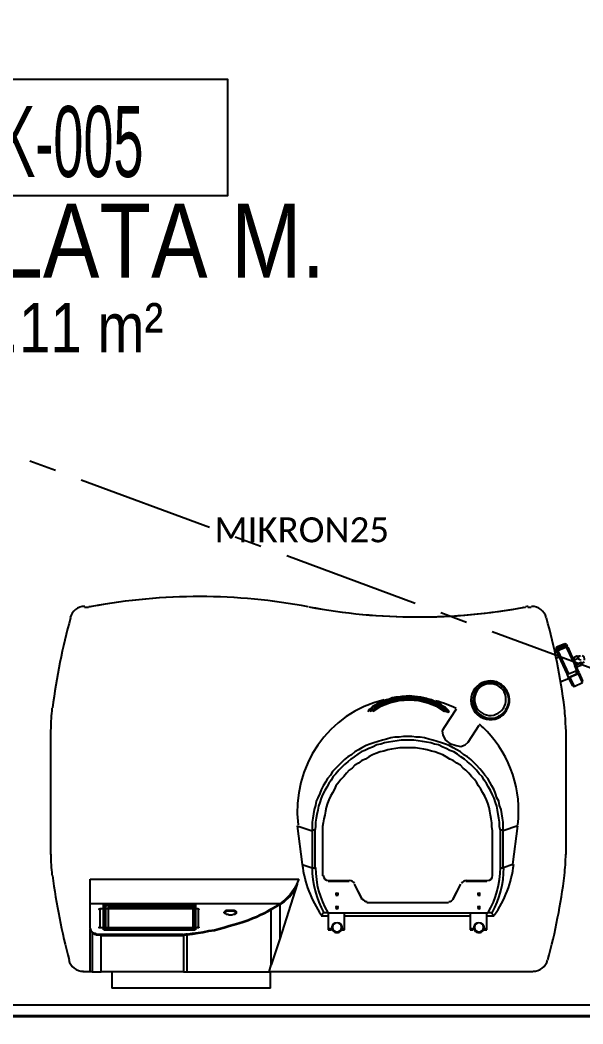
# Model space of a CAD drawing. Header units: millimetres. Extents: x 933584 to 974011, y 4545988 to 4553664.
# Drawn here: x 940123.7 to 940226.6, y 4547224.1 to 4547407.4 of the extents above; entities that cross this region are included whole.
import ezdxf
from ezdxf.enums import TextEntityAlignment as Align

# ---------------------------------------------------------------- set-up
doc = ezdxf.new("R2010")
doc.units = ezdxf.units.MM
doc.set_wipeout_variables(frame=1)
for name, pattern in [('568_AVN_KES_01$0$HIDDEN', [0.375, 0.25, -0.125]), ('CENTER', [2, 1.25, -0.25, 0.25, -0.25]), ('DOT2', [3.175, 0, -3.175])]:
    doc.linetypes.add(name, pattern=pattern)
doc.layers.get('0').update_dxf_attribs({"color": 255})
for name, color, linetype in [('0-CSX-CXS_20', 14, 'CENTER'), ('0-DMS-50', 143, 'Continuous'), ('0-EST-MEA', 10, 'Continuous'), ('0-LNS-SPL', 13, '568_AVN_KES_01$0$HIDDEN'), ('0-TXT-PBX', 6, 'Continuous'), ('0-TXT-PTX_50', 8, 'Continuous'), ('8-KBT-KEQ', 4, 'Continuous')]:
    doc.layers.add(name, color=color, linetype=linetype)
doc.layers.add('2-SPS-IBW', color=5, linetype='Continuous', lineweight=40)
doc.styles.add('Calibri$001H0', font='calibri.ttf')
doc.styles.add('MAHAL YAZISI', font='ARIALN.TTF', dxfattribs={"width": 0.8})
doc.styles.get("Standard").update_dxf_attribs({"font": 'times.ttf'})

# ---------------------------------------------------------------- blocks, each defined once
blk = doc.blocks.new('ZVBXCB')
at = {"layer": '0-CSX-CXS_20', "ltscale": 20}
blk.add_lwpolyline([(932221.52, 4549308.24), (933780.76, 4548732.71)], dxfattribs=at)
blk = doc.blocks.new('MAHAL_KODU')
at = {"layer": '0-TXT-PTX_50'}
for tag, height, p in [('MEKAN_ADI', 0.3, (0, -0.65)), ('ALAN', 0.2, (0, -0.95))]:
    blk.add_attdef(tag, text='', height=height, dxfattribs=at).set_placement(p, align=Align.MIDDLE_CENTER)
at = {"linetype": 'DOT2', "ltscale": 10000}
blk.add_wipeout([(-0.7483, 0.0489), (0.7207, 0.0489), (0.722, -0.4231), (-0.7515, -0.4251)], dxfattribs=at)
at = {"layer": '0-TXT-PBX'}
blk.add_lwpolyline([(-0.7483, -0.4219), (0.7207, -0.4219), (0.7207, 0.0489), (-0.7483, 0.0489)], close=True, dxfattribs=at)
at = {"layer": '0-TXT-PTX_50'}
blk.add_attdef('MAHAL_KODU', text='', height=0.3, dxfattribs=at).set_placement((0, -0.2), align=Align.MIDDLE_CENTER)
blk = doc.blocks.new('CBCXBCXB')
at = {"layer": '8-KBT-KEQ'}
for p, q in [((940516.38, 4546602.78), (940517.15, 4546602.78)), ((940517.66, 4546602.91), (940517.66, 4546602.91)), ((940596.61, 4546602.78), (940596.74, 4546602.78)), ((940597.38, 4546602.78), (940598.02, 4546602.78)), ((940604.18, 4546596.11), (940602.64, 4546595.46)), ((940604.44, 4546595.98), (940604.18, 4546596.11)), ((940604.31, 4546595.85), (940604.18, 4546596.11)), ((940602.64, 4546595.46), (940602.51, 4546595.21)), ((940602.64, 4546594.95), (940602.51, 4546595.21)), ((940602.64, 4546594.82), (940604.57, 4546595.59)), ((940602.64, 4546595.46), (940602.77, 4546595.21)), ((940602.77, 4546595.21), (940602.64, 4546594.95)), ((940602.64, 4546594.82), (940602.64, 4546594.95)), ((940602.77, 4546594.57), (940602.64, 4546594.82)), ((940602.77, 4546595.21), (940604.31, 4546595.85)), ((940602.77, 4546594.57), (940602.9, 4546594.82)), ((940604.57, 4546590.59), (940602.77, 4546594.57)), ((940604.44, 4546595.46), (940602.9, 4546594.82)), ((940602.9, 4546594.82), (940604.82, 4546590.59)), ((940604.57, 4546595.72), (940604.31, 4546595.85)), ((940604.44, 4546595.98), (940604.57, 4546595.72)), ((940605.6, 4546593.03), (940604.44, 4546595.46)), ((940604.44, 4546595.46), (940604.7, 4546595.46)), ((940604.57, 4546595.59), (940604.57, 4546595.72)), ((940604.7, 4546595.46), (940604.57, 4546595.59)), ((940604.7, 4546595.46), (940606.49, 4546591.36)), ((940603.16, 4546593.67), (940602.51, 4546593.41)), ((940605.6, 4546593.03), (940605.98, 4546592.13)), ((940606.37, 4546593.8), (940605.72, 4546593.54)), ((940605.72, 4546593.54), (940605.72, 4546593.41)), ((940605.72, 4546593.54), (940605.85, 4546593.28)), ((940605.72, 4546593.54), (940605.72, 4546593.54)), ((940605.85, 4546593.28), (940605.72, 4546593.41)), ((940605.85, 4546593.15), (940605.72, 4546593.03)), ((940605.85, 4546593.28), (940605.98, 4546593.15)), ((940605.98, 4546592.77), (940605.85, 4546593.28)), ((940606.62, 4546593.41), (940605.98, 4546593.15)), ((940605.98, 4546592.77), (940605.98, 4546593.15)), ((940606.37, 4546592.26), (940606.11, 4546592.51)), ((940606.37, 4546592), (940606.11, 4546592.51)), ((940606.49, 4546593.8), (940606.37, 4546593.8)), ((940606.49, 4546593.67), (940606.37, 4546593.8)), ((940606.37, 4546593.8), (940606.37, 4546593.8)), ((940607.01, 4546592.51), (940606.37, 4546592.26)), ((940606.75, 4546593.8), (940606.49, 4546593.67)), ((940606.49, 4546593.67), (940606.49, 4546593.8)), ((940606.49, 4546593.67), (940606.49, 4546593.67)), ((940606.62, 4546593.41), (940606.49, 4546593.67)), ((940606.62, 4546593.41), (940606.49, 4546593.67)), ((940606.49, 4546593.67), (940606.62, 4546593.41)), ((940606.62, 4546593.41), (940606.75, 4546593.15)), ((940606.62, 4546593.41), (940606.88, 4546593.15)), ((940606.75, 4546593.15), (940606.62, 4546593.28)), ((940606.88, 4546593.67), (940606.75, 4546593.8)), ((940606.75, 4546593.28), (940606.75, 4546593.15)), ((940606.88, 4546592.77), (940607.01, 4546592.51)), ((940607.14, 4546592.38), (940606.88, 4546592.77)), ((940606.88, 4546592.77), (940607.14, 4546592.38)), ((940607.01, 4546593.03), (940607.01, 4546593.28)), ((940607.01, 4546592.51), (940607.14, 4546592.38)), ((940607.39, 4546592.38), (940607.14, 4546592.77)), ((940604.82, 4546590.59), (940606.37, 4546591.23)), ((940606.37, 4546591.23), (940605.98, 4546592.13)), ((940606.11, 4546592.13), (940606.24, 4546592.26)), ((940606.11, 4546591.1), (940606.37, 4546590.59)), ((940606.37, 4546592), (940606.37, 4546592.26)), ((940606.37, 4546592), (940606.49, 4546591.87)), ((940606.49, 4546591.87), (940606.37, 4546592)), ((940606.37, 4546592), (940606.37, 4546592)), ((940606.49, 4546591.36), (940606.37, 4546591.23)), ((940606.37, 4546591.23), (940606.62, 4546590.72)), ((940607.14, 4546592.13), (940606.49, 4546591.87)), ((940606.75, 4546590.84), (940606.49, 4546591.36)), ((940606.62, 4546590.72), (940606.75, 4546590.84)), ((940606.62, 4546590.59), (940606.75, 4546590.72)), ((940606.75, 4546590.72), (940606.75, 4546590.84)), ((940606.75, 4546590.72), (940607.39, 4546589.3)), ((940607.14, 4546592.38), (940607.39, 4546592.38)), ((940607.14, 4546592.38), (940607.14, 4546592.13)), ((940607.14, 4546592.26), (940607.14, 4546592.38)), ((940607.14, 4546592.26), (940607.14, 4546592.26)), ((940607.14, 4546592.13), (940607.14, 4546592.26)), ((940603.28, 4546589.17), (940604.95, 4546589.82)), ((940604.82, 4546590.59), (940604.57, 4546590.59)), ((940604.82, 4546589.95), (940604.57, 4546590.59)), ((940604.82, 4546589.95), (940606.24, 4546590.59)), ((940604.82, 4546589.95), (940605.08, 4546589.95)), ((940605.6, 4546588.4), (940604.82, 4546589.95)), ((940604.82, 4546589.95), (940604.82, 4546589.95)), ((940606.62, 4546590.59), (940605.08, 4546589.95)), ((940605.08, 4546589.95), (940605.85, 4546588.28)), ((940605.85, 4546588.28), (940607.39, 4546589.05)), ((940607.39, 4546589.05), (940606.62, 4546590.59)), ((940607.39, 4546589.05), (940607.39, 4546589.3)), ((940587.62, 4546587.76), (940588.01, 4546588.15)), ((940605.6, 4546588.4), (940605.85, 4546588.28)), ((940587.37, 4546585.2), (940587.11, 4546585.2)), ((940593.91, 4546585.2), (940593.79, 4546585.2)), ((940584.29, 4546584.17), (940582.1, 4546580.83)), ((940582.36, 4546583.65), (940582.1, 4546583.78)), ((940583, 4546583.65), (940582.75, 4546583.53)), ((940587.88, 4546583.91), (940587.88, 4546583.4)), ((940588.01, 4546583.65), (940588.01, 4546583.27)), ((940588.01, 4546583.65), (940588.01, 4546583.27)), ((940588.01, 4546583.27), (940588.01, 4546583.27)), ((940593.01, 4546583.27), (940593.01, 4546583.65)), ((940593.4, 4546583.78), (940593.4, 4546584.3)), ((940589.16, 4546582.5), (940589.16, 4546582.5)), ((940591.86, 4546582.5), (940591.86, 4546582.5)), ((940510.22, 4546557.6), (940510.22, 4546580.45)), ((940586.47, 4546578.14), (940588.52, 4546581.22)), ((940604.31, 4546580.45), (940604.31, 4546557.6)), ((940555.27, 4546562.86), (940557.97, 4546561.96)), ((940555.27, 4546562.86), (940556.17, 4546555.8)), ((940557.97, 4546561.96), (940557.97, 4546555.16)), ((940558.48, 4546561.96), (940558.48, 4546555.16)), ((940559.9, 4546561.96), (940559.9, 4546553.74)), ((940590.96, 4546553.74), (940590.96, 4546561.96)), ((940592.37, 4546555.16), (940592.37, 4546561.96)), ((940595.58, 4546562.86), (940592.89, 4546561.96)), ((940592.89, 4546555.16), (940592.89, 4546561.96)), ((940594.68, 4546555.8), (940595.58, 4546562.86)), ((940556.17, 4546555.8), (940557.97, 4546555.16)), ((940594.68, 4546555.8), (940592.89, 4546555.16)), ((940517.41, 4546553.1), (940555.53, 4546553.1)), ((940517.41, 4546548.61), (940517.41, 4546553.1)), ((940555.27, 4546552.2), (940552.07, 4546542.19)), ((940555.27, 4546552.33), (940555.27, 4546552.33)), ((940555.27, 4546552.33), (940555.27, 4546552.2)), ((940560.92, 4546552.72), (940560.92, 4546552.85)), ((940560.92, 4546552.85), (940564.77, 4546552.85)), ((940560.92, 4546552.72), (940564.77, 4546552.72)), ((940564.77, 4546552.72), (940564.77, 4546552.85)), ((940565.67, 4546552.2), (940567.08, 4546549.38)), ((940565.67, 4546552.2), (940565.67, 4546552.2)), ((940565.67, 4546552.2), (940567.08, 4546549.51)), ((940583.77, 4546549.38), (940585.18, 4546552.2)), ((940583.77, 4546549.51), (940585.18, 4546552.2)), ((940585.18, 4546552.2), (940585.18, 4546552.2)), ((940586.08, 4546552.72), (940586.08, 4546552.85)), ((940586.08, 4546552.85), (940589.93, 4546552.85)), ((940586.08, 4546552.72), (940589.93, 4546552.72)), ((940589.93, 4546552.72), (940589.93, 4546552.85)), ((940517.41, 4546544.12), (940517.41, 4546548.61)), ((940552.07, 4546548.61), (940517.41, 4546548.61)), ((940519.84, 4546548.48), (940536.66, 4546548.48)), ((940519.84, 4546543.86), (940519.84, 4546548.48)), ((940536.66, 4546548.48), (940536.66, 4546543.86)), ((940550.52, 4546547.71), (940552.07, 4546548.61)), ((940551.81, 4546548.35), (940552.07, 4546548.48)), ((940552.07, 4546548.48), (940552.07, 4546548.61)), ((940552.07, 4546548.48), (940552.07, 4546548.48)), ((940552.07, 4546548.48), (940552.07, 4546542.19)), ((940552.07, 4546548.48), (940552.07, 4546548.48)), ((940552.07, 4546548.48), (940552.07, 4546548.48)), ((940552.07, 4546548.48), (940552.07, 4546542.19)), ((940567.08, 4546549.38), (940567.08, 4546549.51)), ((940567.98, 4546548.87), (940582.87, 4546548.87)), ((940567.98, 4546548.87), (940567.98, 4546548.87)), ((940567.98, 4546548.87), (940582.87, 4546548.87)), ((940582.87, 4546548.87), (940582.87, 4546548.87)), ((940583.77, 4546549.38), (940583.77, 4546549.51)), ((940537.17, 4546547.71), (940519.2, 4546547.71)), ((940519.2, 4546547.71), (940519.2, 4546544.25)), ((940519.84, 4546548.35), (940536.66, 4546548.35)), ((940519.97, 4546547.58), (940519.84, 4546547.58)), ((940519.97, 4546548.1), (940519.97, 4546543.86)), ((940520.23, 4546548.1), (940519.97, 4546548.1)), ((940536.4, 4546548.22), (940520.23, 4546548.22)), ((940520.23, 4546548.22), (940520.23, 4546544.12)), ((940536.28, 4546547.97), (940520.74, 4546547.97)), ((940520.74, 4546547.97), (940520.74, 4546544.25)), ((940536.28, 4546547.97), (940520.74, 4546547.97)), ((940522.93, 4546548.35), (940522.93, 4546548.22)), ((940523.31, 4546548.22), (940523.31, 4546548.35)), ((940533.19, 4546548.35), (940533.19, 4546548.22)), ((940533.45, 4546548.22), (940533.45, 4546548.35)), ((940536.28, 4546544.25), (940536.28, 4546547.97)), ((940536.4, 4546544.12), (940536.4, 4546548.22)), ((940536.53, 4546548.1), (940536.4, 4546548.1)), ((940536.53, 4546543.86), (940536.53, 4546548.1)), ((940536.66, 4546547.58), (940536.53, 4546547.58)), ((940537.17, 4546547.71), (940537.17, 4546544.25)), ((940550.52, 4546547.58), (940551.81, 4546548.35)), ((940550.52, 4546547.58), (940551.81, 4546548.35)), ((940550.52, 4546547.58), (940550.52, 4546547.71)), ((940550.52, 4546537.44), (940550.52, 4546547.58)), ((940551.81, 4546548.35), (940551.81, 4546548.35)), ((940559.64, 4546546.43), (940560.02, 4546546.94)), ((940560.79, 4546546.94), (940560.02, 4546546.94)), ((940560.79, 4546546.94), (940590.06, 4546546.94)), ((940560.92, 4546546.94), (940560.92, 4546544.12)), ((940563.88, 4546544.12), (940563.88, 4546546.94)), ((940586.85, 4546546.94), (940586.85, 4546544.12)), ((940589.93, 4546544.12), (940589.93, 4546546.94)), ((940590.7, 4546546.94), (940590.06, 4546546.94)), ((940591.22, 4546546.43), (940590.7, 4546546.94)), ((940559.64, 4546546.43), (940560.92, 4546546.43)), ((940563.88, 4546546.43), (940586.85, 4546546.43)), ((940589.93, 4546546.43), (940591.22, 4546546.43)), ((940517.41, 4546544.12), (940517.41, 4546543.99)), ((940517.41, 4546543.99), (940517.41, 4546543.99)), ((940517.41, 4546536.16), (940517.41, 4546543.99)), ((940517.79, 4546543.48), (940517.79, 4546543.35)), ((940517.79, 4546543.35), (940517.79, 4546536.16)), ((940537.17, 4546544.25), (940519.2, 4546544.25)), ((940519.33, 4546544.25), (940519.33, 4546544.25)), ((940519.46, 4546543.09), (940534.48, 4546543.09)), ((940519.46, 4546542.83), (940519.46, 4546543.09)), ((940536.66, 4546543.86), (940519.84, 4546543.86)), ((940519.97, 4546543.86), (940536.53, 4546543.86)), ((940519.97, 4546543.86), (940519.97, 4546543.86)), ((940520.23, 4546544.12), (940520.23, 4546543.99)), ((940520.23, 4546544.12), (940536.4, 4546544.12)), ((940520.23, 4546543.99), (940536.4, 4546543.99)), ((940520.74, 4546544.25), (940536.28, 4546544.25)), ((940534.48, 4546543.09), (940534.48, 4546542.83)), ((940535.12, 4546543.09), (940535.12, 4546542.96)), ((940535.12, 4546542.96), (940535.12, 4546536.16)), ((940536.4, 4546544.12), (940536.4, 4546543.99)), ((940536.53, 4546543.86), (940536.53, 4546543.86)), ((940537.3, 4546544.25), (940537.3, 4546544.25)), ((940560.92, 4546544.12), (940561.44, 4546544.12)), ((940560.92, 4546544.12), (940560.92, 4546543.86)), ((940560.92, 4546543.86), (940561.44, 4546543.86)), ((940561.44, 4546543.86), (940561.44, 4546544.12)), ((940563.49, 4546544.12), (940563.88, 4546544.12)), ((940563.49, 4546544.12), (940563.49, 4546543.86)), ((940563.49, 4546543.86), (940563.88, 4546543.86)), ((940563.88, 4546543.86), (940563.88, 4546544.12)), ((940586.85, 4546544.12), (940587.37, 4546544.12)), ((940586.85, 4546544.12), (940586.85, 4546543.86)), ((940586.85, 4546543.86), (940587.37, 4546543.86)), ((940587.37, 4546543.86), (940587.37, 4546544.12)), ((940589.42, 4546544.12), (940589.93, 4546544.12)), ((940589.42, 4546544.12), (940589.42, 4546543.86)), ((940589.42, 4546543.86), (940589.93, 4546543.86)), ((940589.93, 4546543.86), (940589.93, 4546544.12)), ((940519.46, 4546542.83), (940534.48, 4546542.83)), ((940519.46, 4546542.83), (940534.48, 4546542.83)), ((940519.46, 4546536.16), (940519.46, 4546542.83)), ((940534.48, 4546542.83), (940534.48, 4546536.16)), ((940552.07, 4546542.19), (940550.52, 4546537.44)), ((940550.14, 4546536.16), (940550.52, 4546537.44)), ((940517.41, 4546536.16), (940516.12, 4546536.16)), ((940534.48, 4546536.16), (940519.46, 4546536.16)), ((940521.38, 4546536.16), (940521.38, 4546533.21)), ((940534.48, 4546536.16), (940535.12, 4546536.16)), ((940598.28, 4546536.16), (940550.14, 4546536.16)), ((940550.4, 4546533.21), (940550.4, 4546536.16)), ((940550.4, 4546533.21), (940521.38, 4546533.21))]:
    blk.add_line(p, q, dxfattribs=at)
for points in [[(940607.01, 4546593.8), (940606.88, 4546593.8), (940606.75, 4546593.8)], [(940583, 4546583.78), (940581.59, 4546584.94), (940579.79, 4546585.84), (940577.74, 4546586.35), (940575.69, 4546586.61), (940573.5, 4546586.35), (940571.58, 4546585.84), (940569.78, 4546585.07), (940568.24, 4546583.91)], [(940583, 4546583.78), (940582.75, 4546584.04), (940582.36, 4546584.43), (940581.85, 4546584.68), (940581.46, 4546584.94), (940580.95, 4546585.2), (940580.43, 4546585.45), (940580.05, 4546585.71), (940579.41, 4546585.84), (940578.89, 4546586.09), (940578.38, 4546586.22), (940577.87, 4546586.35), (940577.23, 4546586.35), (940576.71, 4546586.48), (940576.07, 4546586.48), (940575.56, 4546586.48), (940574.91, 4546586.48), (940574.4, 4546586.48), (940573.76, 4546586.35), (940573.25, 4546586.35), (940572.6, 4546586.22), (940572.09, 4546585.97), (940571.58, 4546585.84), (940571.06, 4546585.71), (940570.55, 4546585.45), (940570.04, 4546585.2), (940569.65, 4546584.94), (940569.14, 4546584.68), (940568.75, 4546584.3), (940568.37, 4546584.04), (940568.24, 4546583.91)], [(940568.24, 4546583.65), (940568.37, 4546583.91), (940568.75, 4546584.17), (940569.14, 4546584.55), (940569.65, 4546584.81), (940570.04, 4546585.07), (940570.55, 4546585.32), (940571.06, 4546585.58), (940571.58, 4546585.71), (940572.09, 4546585.84), (940572.6, 4546586.09), (940573.25, 4546586.09), (940573.76, 4546586.22), (940574.4, 4546586.35), (940574.91, 4546586.35), (940575.56, 4546586.35), (940576.07, 4546586.35), (940576.71, 4546586.35), (940577.23, 4546586.22), (940577.87, 4546586.22), (940578.38, 4546586.09), (940578.89, 4546585.97), (940579.41, 4546585.71), (940580.05, 4546585.58), (940580.43, 4546585.32), (940580.95, 4546585.07), (940581.46, 4546584.81), (940581.85, 4546584.55), (940582.36, 4546584.3), (940582.75, 4546583.91), (940583, 4546583.65)], [(940582.75, 4546583.53), (940582.36, 4546583.91), (940581.98, 4546584.17), (940581.59, 4546584.43), (940581.08, 4546584.68), (940580.56, 4546584.94), (940580.18, 4546585.2), (940579.66, 4546585.45), (940579.15, 4546585.58), (940578.51, 4546585.71), (940578, 4546585.84), (940577.48, 4546585.97), (940576.84, 4546585.97), (940576.33, 4546586.09), (940575.69, 4546586.09), (940575.17, 4546586.09), (940574.53, 4546586.09), (940574.02, 4546585.97), (940573.5, 4546585.97), (940572.86, 4546585.84), (940572.35, 4546585.71), (940571.83, 4546585.45), (940571.32, 4546585.32), (940570.81, 4546585.07), (940570.29, 4546584.94), (940569.91, 4546584.68), (940569.39, 4546584.3), (940569.01, 4546584.04), (940568.62, 4546583.78), (940568.5, 4546583.65)], [(940568.88, 4546583.78), (940569.27, 4546584.04), (940569.65, 4546584.3), (940570.17, 4546584.55), (940570.55, 4546584.81), (940571.06, 4546585.07), (940571.58, 4546585.2), (940572.09, 4546585.45), (940572.6, 4546585.58), (940573.12, 4546585.71), (940573.76, 4546585.84), (940574.27, 4546585.84), (940574.79, 4546585.97), (940575.43, 4546585.97), (940575.94, 4546585.97), (940576.46, 4546585.97), (940577.1, 4546585.84), (940577.61, 4546585.71), (940578.12, 4546585.71), (940578.77, 4546585.58), (940579.28, 4546585.32), (940579.79, 4546585.2), (940580.18, 4546584.94), (940580.69, 4546584.81), (940581.2, 4546584.55), (940581.59, 4546584.17), (940581.98, 4546583.91), (940582.36, 4546583.65)], [(940569.14, 4546583.78), (940570.55, 4546584.68), (940572.09, 4546585.32), (940573.89, 4546585.71), (940575.69, 4546585.84), (940577.48, 4546585.71), (940579.15, 4546585.32), (940580.69, 4546584.68), (940582.1, 4546583.78)], [(940582.1, 4546580.83), (940581.72, 4546580.19), (940581.85, 4546579.42), (940582.36, 4546578.52), (940583.13, 4546577.88), (940584.29, 4546577.49), (940585.18, 4546577.36), (940585.95, 4546577.62), (940586.47, 4546578.14)], [(940592.89, 4546561.96), (940592.89, 4546562.73), (940592.89, 4546563.5), (940592.76, 4546564.27), (940592.63, 4546565.04), (940592.5, 4546565.81), (940592.24, 4546566.58), (940592.12, 4546567.35), (940591.73, 4546567.99), (940591.47, 4546568.76), (940591.22, 4546569.41), (940590.83, 4546570.18), (940590.45, 4546570.82), (940590.06, 4546571.46), (940589.55, 4546572.1), (940589.04, 4546572.74), (940588.65, 4546573.26), (940588.01, 4546573.9), (940587.5, 4546574.41), (940586.98, 4546574.93), (940586.34, 4546575.44), (940585.7, 4546575.82), (940585.06, 4546576.34), (940584.41, 4546576.72), (940583.77, 4546577.11), (940583, 4546577.49), (940582.36, 4546577.75), (940581.59, 4546578.01), (940580.82, 4546578.26), (940580.05, 4546578.52), (940579.28, 4546578.65), (940578.51, 4546578.91), (940577.74, 4546579.03), (940576.97, 4546579.03), (940576.2, 4546579.16), (940575.43, 4546579.16), (940574.66, 4546579.16), (940573.89, 4546579.03), (940573.12, 4546579.03), (940572.35, 4546578.91), (940571.58, 4546578.65), (940570.81, 4546578.52), (940570.04, 4546578.26), (940569.27, 4546578.01), (940568.5, 4546577.75), (940567.85, 4546577.49), (940567.08, 4546577.11), (940566.44, 4546576.72), (940565.8, 4546576.34), (940565.16, 4546575.82), (940564.52, 4546575.44), (940563.88, 4546574.93), (940563.36, 4546574.41), (940562.85, 4546573.9), (940562.21, 4546573.26), (940561.69, 4546572.74), (940561.31, 4546572.1), (940560.79, 4546571.46), (940560.41, 4546570.82), (940560.02, 4546570.18), (940559.64, 4546569.41), (940559.38, 4546568.76), (940559, 4546567.99), (940558.74, 4546567.35), (940558.61, 4546566.58), (940558.36, 4546565.81), (940558.23, 4546565.04), (940558.1, 4546564.27), (940557.97, 4546563.5), (940557.97, 4546562.73), (940557.97, 4546561.96)], [(940592.37, 4546561.96), (940592.24, 4546562.73), (940592.24, 4546563.5), (940592.12, 4546564.27), (940591.99, 4546564.91), (940591.86, 4546565.68), (940591.73, 4546566.45), (940591.47, 4546567.1), (940591.22, 4546567.87), (940590.96, 4546568.51), (940590.58, 4546569.28), (940590.19, 4546569.92), (940589.81, 4546570.56), (940589.42, 4546571.2), (940589.04, 4546571.84), (940588.52, 4546572.36), (940588.01, 4546573), (940587.5, 4546573.51), (940586.98, 4546574.03), (940586.34, 4546574.54), (940585.83, 4546575.05), (940585.18, 4546575.44), (940584.54, 4546575.95), (940583.9, 4546576.34), (940583.13, 4546576.59), (940582.49, 4546576.98), (940581.85, 4546577.24), (940581.08, 4546577.62), (940580.31, 4546577.75), (940579.66, 4546578.01), (940578.89, 4546578.14), (940578.12, 4546578.26), (940577.35, 4546578.39), (940576.58, 4546578.52), (940575.81, 4546578.52), (940575.04, 4546578.52), (940574.27, 4546578.52), (940573.5, 4546578.39), (940572.73, 4546578.26), (940571.96, 4546578.14), (940571.19, 4546578.01), (940570.55, 4546577.75), (940569.78, 4546577.62), (940569.01, 4546577.24), (940568.37, 4546576.98), (940567.6, 4546576.59), (940566.96, 4546576.34), (940566.31, 4546575.95), (940565.67, 4546575.44), (940565.03, 4546575.05), (940564.52, 4546574.54), (940563.88, 4546574.03), (940563.36, 4546573.51), (940562.85, 4546573), (940562.33, 4546572.36), (940561.82, 4546571.84), (940561.44, 4546571.2), (940561.05, 4546570.56), (940560.67, 4546569.92), (940560.28, 4546569.28), (940559.9, 4546568.51), (940559.64, 4546567.87), (940559.38, 4546567.1), (940559.13, 4546566.45), (940559, 4546565.68), (940558.87, 4546564.91), (940558.74, 4546564.27), (940558.61, 4546563.5), (940558.61, 4546562.73), (940558.48, 4546561.96)], [(940590.96, 4546561.96), (940590.83, 4546562.73), (940590.83, 4546563.37), (940590.7, 4546564.14), (940590.58, 4546564.78), (940590.45, 4546565.55), (940590.32, 4546566.2), (940590.06, 4546566.97), (940589.81, 4546567.61), (940589.55, 4546568.25), (940589.16, 4546568.89), (940588.78, 4546569.53), (940588.39, 4546570.18), (940588.01, 4546570.82), (940587.62, 4546571.33), (940587.11, 4546571.84), (940586.6, 4546572.49), (940586.08, 4546573), (940585.57, 4546573.39), (940585.06, 4546573.9), (940584.41, 4546574.28), (940583.77, 4546574.8), (940583.13, 4546575.05), (940582.49, 4546575.44), (940581.85, 4546575.82), (940581.2, 4546576.08), (940580.43, 4546576.34), (940579.79, 4546576.47), (940579.02, 4546576.72), (940578.38, 4546576.85), (940577.61, 4546576.98), (940576.84, 4546577.11), (940576.2, 4546577.11), (940575.43, 4546577.11), (940574.66, 4546577.11), (940574.02, 4546577.11), (940573.25, 4546576.98), (940572.48, 4546576.85), (940571.83, 4546576.72), (940571.06, 4546576.47), (940570.42, 4546576.34), (940569.65, 4546576.08), (940569.01, 4546575.82), (940568.37, 4546575.44), (940567.73, 4546575.05), (940567.08, 4546574.8), (940566.44, 4546574.28), (940565.8, 4546573.9), (940565.29, 4546573.39), (940564.77, 4546573), (940564.26, 4546572.49), (940563.75, 4546571.84), (940563.23, 4546571.33), (940562.85, 4546570.82), (940562.33, 4546570.18), (940562.08, 4546569.53), (940561.69, 4546568.89), (940561.31, 4546568.25), (940561.05, 4546567.61), (940560.79, 4546566.97), (940560.54, 4546566.2), (940560.41, 4546565.55), (940560.28, 4546564.78), (940560.15, 4546564.14), (940560.02, 4546563.37), (940559.9, 4546562.73), (940559.9, 4546561.96)], [(940555.53, 4546553.1), (940554.89, 4546551.56), (940553.99, 4546550.28), (940552.96, 4546549.25), (940552.07, 4546548.61)], [(940555.27, 4546552.33), (940554.5, 4546551.05), (940553.73, 4546549.89), (940552.96, 4546549.12), (940552.07, 4546548.48)], [(940552.07, 4546548.48), (940552.96, 4546549), (940553.86, 4546549.89), (940554.63, 4546550.92), (940555.27, 4546552.2)], [(940535.12, 4546543.09), (940536.15, 4546543.22), (940537.17, 4546543.35), (940538.07, 4546543.48), (940539.1, 4546543.73), (940540.13, 4546543.86), (940541.03, 4546544.12), (940541.92, 4546544.37), (940542.82, 4546544.63), (940543.72, 4546544.89), (940544.62, 4546545.14), (940545.39, 4546545.4), (940546.29, 4546545.66), (940547.06, 4546546.04), (940547.83, 4546546.3), (940548.47, 4546546.68), (940549.24, 4546546.94), (940549.88, 4546547.33), (940550.52, 4546547.71)], [(940535.12, 4546542.96), (940536.15, 4546543.09), (940537.17, 4546543.22), (940538.07, 4546543.35), (940539.1, 4546543.6), (940540.13, 4546543.73), (940541.03, 4546543.99), (940541.92, 4546544.25), (940542.82, 4546544.5), (940543.72, 4546544.76), (940544.62, 4546545.02), (940545.39, 4546545.27), (940546.29, 4546545.53), (940547.06, 4546545.91), (940547.83, 4546546.17), (940548.47, 4546546.56), (940549.24, 4546546.81), (940549.88, 4546547.2), (940550.52, 4546547.58)], [(940550.52, 4546547.58), (940549.88, 4546547.2), (940549.24, 4546546.81), (940548.47, 4546546.56), (940547.83, 4546546.17), (940547.06, 4546545.91), (940546.29, 4546545.53), (940545.39, 4546545.27), (940544.62, 4546545.02), (940543.72, 4546544.76), (940542.82, 4546544.5), (940541.92, 4546544.25), (940541.03, 4546543.99), (940540.13, 4546543.73), (940539.1, 4546543.6), (940538.07, 4546543.35), (940537.17, 4546543.22), (940536.15, 4546543.09), (940535.12, 4546542.96)], [(940541.92, 4546546.94), (940542.05, 4546547.07), (940542.18, 4546547.2), (940542.31, 4546547.2), (940542.44, 4546547.33), (940542.69, 4546547.33), (940542.82, 4546547.33), (940543.08, 4546547.33)], [(940543.08, 4546547.33), (940543.21, 4546547.33), (940543.46, 4546547.33), (940543.59, 4546547.33), (940543.72, 4546547.2), (940543.98, 4546547.2), (940543.98, 4546547.07), (940544.11, 4546547.07), (940544.11, 4546546.94)], [(940517.41, 4546544.12), (940517.53, 4546543.73), (940517.79, 4546543.48)], [(940517.41, 4546543.99), (940517.53, 4546543.6), (940517.79, 4546543.35)], [(940517.41, 4546543.99), (940517.53, 4546543.6), (940517.79, 4546543.35)], [(940517.79, 4546543.48), (940517.92, 4546543.35), (940518.18, 4546543.22), (940518.3, 4546543.22), (940518.56, 4546543.09), (940518.82, 4546543.09), (940519.07, 4546543.09), (940519.33, 4546543.09), (940519.46, 4546543.09)], [(940517.79, 4546543.35), (940517.92, 4546543.22), (940518.18, 4546543.09), (940518.3, 4546543.09), (940518.56, 4546542.96), (940518.82, 4546542.96), (940519.07, 4546542.96), (940519.33, 4546542.96), (940519.46, 4546542.83)], [(940517.79, 4546543.35), (940517.92, 4546543.22), (940518.18, 4546543.09), (940518.3, 4546543.09), (940518.56, 4546542.96), (940518.82, 4546542.96), (940519.07, 4546542.96), (940519.2, 4546542.96), (940519.46, 4546542.83)], [(940517.79, 4546536.16), (940517.53, 4546536.16), (940517.41, 4546536.16)], [(940517.79, 4546536.16), (940518.56, 4546536.16), (940519.46, 4546536.16)], [(940535.12, 4546536.16), (940539.48, 4546536.16), (940543.59, 4546536.16), (940545.39, 4546536.16), (940547.19, 4546536.16), (940548.73, 4546536.16), (940550.14, 4546536.16)]]:
    blk.add_lwpolyline(points, dxfattribs=at)
for points in [[(940555.27, 4546552.2), (940555.27, 4546552.33)], [(940519.33, 4546547.71), (940519.33, 4546547.58), (940519.2, 4546547.58), (940519.07, 4546547.58), (940519.07, 4546547.71), (940519.2, 4546547.71)], [(940537.3, 4546547.71), (940537.3, 4546547.58), (940537.17, 4546547.58), (940537.05, 4546547.71), (940537.17, 4546547.71)], [(940543.08, 4546547.45), (940543.21, 4546547.45), (940543.46, 4546547.45), (940543.59, 4546547.45), (940543.72, 4546547.45), (940543.98, 4546547.33), (940543.98, 4546547.2), (940544.11, 4546547.2), (940544.11, 4546547.07), (940544.11, 4546546.94), (940544.11, 4546546.81), (940543.98, 4546546.81), (940543.85, 4546546.68), (940543.72, 4546546.68), (940543.59, 4546546.68), (940543.34, 4546546.56), (940543.21, 4546546.56), (940542.95, 4546546.56), (940542.82, 4546546.56), (940542.57, 4546546.68), (940542.44, 4546546.68), (940542.31, 4546546.68), (940542.18, 4546546.81), (940542.05, 4546546.81), (940541.92, 4546546.94), (940541.92, 4546547.07), (940542.05, 4546547.2), (940542.18, 4546547.33), (940542.31, 4546547.45), (940542.44, 4546547.45), (940542.69, 4546547.45), (940542.82, 4546547.45)], [(940519.33, 4546544.25), (940519.2, 4546544.25), (940519.07, 4546544.25), (940519.07, 4546544.37), (940519.2, 4546544.37), (940519.33, 4546544.37)], [(940537.3, 4546544.25), (940537.17, 4546544.25), (940537.05, 4546544.25), (940537.05, 4546544.37), (940537.17, 4546544.37), (940537.3, 4546544.37)]]:
    blk.add_lwpolyline(points, close=True, dxfattribs=at)
for points in [[(940557.29, 4546602.84), (940544.21, 4546605.31), (940530.78, 4546605.33), (940517.69, 4546602.89)], [(940557.29, 4546602.84), (940544.23, 4546605.31), (940530.83, 4546605.33), (940517.76, 4546602.9)], [(940516.44, 4546602.91), (940515.2, 4546602.91), (940514.11, 4546602.08), (940513.78, 4546600.88)], [(940517.21, 4546602.91), (940517.38, 4546602.91), (940517.55, 4546602.93), (940517.72, 4546602.96)], [(940557.36, 4546602.85), (940570.37, 4546600.39), (940583.72, 4546600.36), (940596.74, 4546602.76)], [(940557.36, 4546602.85), (940570.45, 4546600.38), (940583.87, 4546600.36), (940596.96, 4546602.8)], [(940597.44, 4546602.91), (940597.27, 4546602.91), (940597.1, 4546602.89), (940596.94, 4546602.86)], [(940600.75, 4546600.88), (940600.42, 4546602.08), (940599.33, 4546602.91), (940598.09, 4546602.91)], [(940513.86, 4546600.84), (940512.37, 4546595.43), (940511.27, 4546589.93), (940510.55, 4546584.37)], [(940604.1, 4546584.37), (940603.39, 4546589.93), (940602.28, 4546595.43), (940600.8, 4546600.84)], [(940607.77, 4546593.12), (940607.82, 4546593.44), (940607.64, 4546593.75), (940607.34, 4546593.87)], [(940607.36, 4546592.57), (940607.49, 4546592.63), (940607.6, 4546592.72), (940607.67, 4546592.84)], [(940589.54, 4546589.17), (940588.03, 4546588.73), (940586.98, 4546587.35), (940586.98, 4546585.77)], [(940589.66, 4546588.9), (940588.25, 4546588.45), (940587.31, 4546587.12), (940587.37, 4546585.64)], [(940593.34, 4546587.89), (940592.46, 4546589.06), (940590.95, 4546589.57), (940589.54, 4546589.17)], [(940592.8, 4546587.67), (940592.05, 4546588.64), (940590.77, 4546589.03), (940589.6, 4546588.64)], [(940593.24, 4546587.76), (940592.4, 4546588.86), (940590.97, 4546589.31), (940589.66, 4546588.9)], [(940589.6, 4546588.64), (940588.38, 4546588.24), (940587.57, 4546587.07), (940587.63, 4546585.79)], [(940593.85, 4546585.14), (940594.09, 4546586.35), (940593.63, 4546587.6), (940592.65, 4546588.35)], [(940592.93, 4546584.33), (940593.6, 4546585.36), (940593.55, 4546586.69), (940592.8, 4546587.67)], [(940593.39, 4546584), (940594.14, 4546585.16), (940594.08, 4546586.66), (940593.24, 4546587.76)], [(940593.5, 4546583.89), (940594.28, 4546585.13), (940594.21, 4546586.72), (940593.34, 4546587.89)], [(940571.12, 4546585.86), (940560.98, 4546583.54), (940554.19, 4546573.68), (940555.41, 4546563.04)], [(940584.27, 4546584.28), (940583.09, 4546584.87), (940581.86, 4546585.33), (940580.6, 4546585.67)], [(940586.98, 4546585.77), (940586.98, 4546584.09), (940588.17, 4546582.64), (940589.82, 4546582.31)], [(940587.37, 4546585.64), (940587.43, 4546584.16), (940588.47, 4546582.91), (940589.91, 4546582.58)], [(940587.63, 4546585.79), (940587.68, 4546584.5), (940588.58, 4546583.4), (940589.83, 4546583.1)], [(940591.52, 4546582.62), (940592.71, 4546582.95), (940593.61, 4546583.93), (940593.85, 4546585.14)], [(940510.46, 4546584.33), (940510.3, 4546583.07), (940510.22, 4546581.79), (940510.22, 4546580.51)], [(940589.82, 4546582.31), (940591.25, 4546582.02), (940592.72, 4546582.65), (940593.5, 4546583.89)], [(940589.83, 4546583.1), (940591.02, 4546582.8), (940592.26, 4546583.3), (940592.93, 4546584.33)], [(940589.91, 4546582.58), (940591.25, 4546582.27), (940592.65, 4546582.84), (940593.39, 4546584)], [(940604.31, 4546580.51), (940604.31, 4546581.79), (940604.23, 4546583.07), (940604.07, 4546584.33)], [(940589.11, 4546582.85), (940588.99, 4546582.91), (940588.86, 4546582.89), (940588.77, 4546582.81)], [(940589.29, 4546582.56), (940589.29, 4546582.69), (940589.22, 4546582.8), (940589.11, 4546582.85)], [(940592.03, 4546582.85), (940591.93, 4546582.79), (940591.86, 4546582.68), (940591.86, 4546582.56)], [(940592.37, 4546582.83), (940592.27, 4546582.89), (940592.14, 4546582.9), (940592.03, 4546582.85)], [(940589.94, 4546580.08), (940589.51, 4546580.54), (940589.05, 4546580.98), (940588.58, 4546581.39)], [(940595.57, 4546563.04), (940596.29, 4546569.31), (940594.22, 4546575.57), (940589.94, 4546580.08)], [(940557.97, 4546562.13), (940558.17, 4546562.1), (940558.37, 4546562.09), (940558.57, 4546562.09)], [(940592.41, 4546562.09), (940592.61, 4546562.09), (940592.81, 4546562.1), (940593.01, 4546562.13)], [(940510.22, 4546557.66), (940510.22, 4546556.38), (940510.3, 4546555.1), (940510.46, 4546553.84)], [(940604.07, 4546553.84), (940604.23, 4546555.1), (940604.31, 4546556.38), (940604.31, 4546557.66)], [(940556.18, 4546555.83), (940556.57, 4546552.46), (940557.78, 4546549.26), (940559.71, 4546546.51)], [(940591.27, 4546546.51), (940593.2, 4546549.26), (940594.42, 4546552.46), (940594.81, 4546555.83)], [(940557.97, 4546555.21), (940557.97, 4546552.33), (940558.71, 4546549.5), (940560.12, 4546546.98)], [(940557.97, 4546555.2), (940558.17, 4546555.17), (940558.37, 4546555.16), (940558.57, 4546555.16)], [(940558.61, 4546555.21), (940558.61, 4546552.33), (940559.38, 4546549.5), (940560.84, 4546547.02)], [(940590.15, 4546547.01), (940591.6, 4546549.5), (940592.37, 4546552.33), (940592.37, 4546555.21)], [(940590.87, 4546546.98), (940592.27, 4546549.5), (940593.01, 4546552.33), (940593.01, 4546555.21)], [(940592.41, 4546555.16), (940592.61, 4546555.16), (940592.81, 4546555.17), (940593.01, 4546555.2)], [(940510.55, 4546553.8), (940511.22, 4546548.59), (940512.23, 4546543.43), (940513.58, 4546538.35)], [(940560.02, 4546553.8), (940560.03, 4546553.27), (940560.46, 4546552.84), (940561, 4546552.85)], [(940560.02, 4546553.8), (940560.03, 4546553.27), (940560.46, 4546552.84), (940561, 4546552.85)], [(940565.7, 4546552.3), (940565.54, 4546552.64), (940565.2, 4546552.85), (940564.83, 4546552.85)], [(940565.7, 4546552.3), (940565.54, 4546552.64), (940565.2, 4546552.85), (940564.83, 4546552.85)], [(940586.15, 4546552.85), (940585.78, 4546552.85), (940585.44, 4546552.64), (940585.28, 4546552.3)], [(940586.15, 4546552.85), (940585.78, 4546552.85), (940585.44, 4546552.64), (940585.28, 4546552.3)], [(940589.99, 4546552.85), (940590.52, 4546552.84), (940590.96, 4546553.27), (940590.96, 4546553.8)], [(940589.99, 4546552.85), (940590.52, 4546552.84), (940590.96, 4546553.27), (940590.96, 4546553.8)], [(940601.07, 4546538.35), (940602.42, 4546543.43), (940603.43, 4546548.59), (940604.1, 4546553.8)], [(940562.39, 4546550.6), (940562.31, 4546550.53), (940562.32, 4546550.41), (940562.39, 4546550.33)], [(940562.53, 4546550.54), (940562.42, 4546550.54), (940562.33, 4546550.45), (940562.33, 4546550.34)], [(940562.33, 4546550.34), (940562.33, 4546550.24), (940562.42, 4546550.15), (940562.53, 4546550.15)], [(940562.34, 4546550.55), (940562.37, 4546550.46), (940562.44, 4546550.41), (940562.53, 4546550.41)], [(940562.34, 4546550.45), (940562.35, 4546550.35), (940562.43, 4546550.28), (940562.53, 4546550.28)], [(940562.39, 4546550.33), (940562.47, 4546550.26), (940562.59, 4546550.26), (940562.66, 4546550.33)], [(940562.53, 4546550.41), (940562.61, 4546550.41), (940562.69, 4546550.46), (940562.71, 4546550.55)], [(940562.72, 4546550.34), (940562.72, 4546550.45), (940562.63, 4546550.54), (940562.53, 4546550.54)], [(940562.53, 4546550.28), (940562.63, 4546550.28), (940562.71, 4546550.35), (940562.72, 4546550.45)], [(940562.53, 4546550.15), (940562.63, 4546550.15), (940562.72, 4546550.24), (940562.72, 4546550.34)], [(940562.66, 4546550.33), (940562.74, 4546550.41), (940562.74, 4546550.53), (940562.67, 4546550.6)], [(940588.32, 4546550.6), (940588.25, 4546550.53), (940588.25, 4546550.41), (940588.32, 4546550.33)], [(940588.27, 4546550.55), (940588.3, 4546550.46), (940588.37, 4546550.41), (940588.46, 4546550.41)], [(940588.46, 4546550.54), (940588.35, 4546550.54), (940588.27, 4546550.45), (940588.27, 4546550.34)], [(940588.27, 4546550.45), (940588.28, 4546550.35), (940588.36, 4546550.28), (940588.46, 4546550.28)], [(940588.27, 4546550.34), (940588.27, 4546550.24), (940588.35, 4546550.15), (940588.46, 4546550.15)], [(940588.32, 4546550.33), (940588.4, 4546550.26), (940588.52, 4546550.26), (940588.59, 4546550.33)], [(940588.46, 4546550.41), (940588.54, 4546550.41), (940588.62, 4546550.46), (940588.64, 4546550.55)], [(940588.65, 4546550.34), (940588.65, 4546550.45), (940588.56, 4546550.54), (940588.46, 4546550.54)], [(940588.46, 4546550.28), (940588.56, 4546550.28), (940588.64, 4546550.35), (940588.65, 4546550.45)], [(940588.46, 4546550.15), (940588.56, 4546550.15), (940588.65, 4546550.24), (940588.65, 4546550.34)], [(940588.59, 4546550.33), (940588.67, 4546550.41), (940588.67, 4546550.53), (940588.6, 4546550.6)], [(940567.18, 4546549.54), (940567.34, 4546549.21), (940567.68, 4546548.99), (940568.05, 4546549)], [(940567.18, 4546549.54), (940567.34, 4546549.21), (940567.68, 4546548.99), (940568.05, 4546549)], [(940582.93, 4546549), (940583.3, 4546548.99), (940583.64, 4546549.21), (940583.8, 4546549.54)], [(940582.93, 4546549), (940583.3, 4546548.99), (940583.64, 4546549.21), (940583.8, 4546549.54)], [(940562.39, 4546548.16), (940562.31, 4546548.09), (940562.32, 4546547.97), (940562.39, 4546547.89)], [(940562.53, 4546548.1), (940562.42, 4546548.1), (940562.33, 4546548.01), (940562.33, 4546547.9)], [(940562.33, 4546547.9), (940562.33, 4546547.8), (940562.42, 4546547.71), (940562.53, 4546547.71)], [(940562.34, 4546548.11), (940562.37, 4546548.03), (940562.44, 4546547.97), (940562.53, 4546547.97)], [(940562.34, 4546548.01), (940562.35, 4546547.91), (940562.43, 4546547.84), (940562.53, 4546547.84)], [(940562.39, 4546547.89), (940562.47, 4546547.82), (940562.59, 4546547.82), (940562.66, 4546547.89)], [(940562.53, 4546547.97), (940562.61, 4546547.97), (940562.69, 4546548.03), (940562.71, 4546548.11)], [(940562.72, 4546547.9), (940562.72, 4546548.01), (940562.63, 4546548.1), (940562.53, 4546548.1)], [(940562.53, 4546547.84), (940562.63, 4546547.84), (940562.71, 4546547.91), (940562.72, 4546548.01)], [(940562.53, 4546547.71), (940562.63, 4546547.71), (940562.72, 4546547.8), (940562.72, 4546547.9)], [(940562.66, 4546547.89), (940562.74, 4546547.97), (940562.74, 4546548.09), (940562.67, 4546548.16)], [(940588.32, 4546548.16), (940588.25, 4546548.09), (940588.25, 4546547.97), (940588.32, 4546547.89)], [(940588.27, 4546548.11), (940588.3, 4546548.03), (940588.37, 4546547.97), (940588.46, 4546547.97)], [(940588.46, 4546548.1), (940588.35, 4546548.1), (940588.27, 4546548.01), (940588.27, 4546547.9)], [(940588.27, 4546548.01), (940588.28, 4546547.91), (940588.36, 4546547.84), (940588.46, 4546547.84)], [(940588.27, 4546547.9), (940588.27, 4546547.8), (940588.35, 4546547.71), (940588.46, 4546547.71)], [(940588.32, 4546547.89), (940588.4, 4546547.82), (940588.52, 4546547.82), (940588.59, 4546547.89)], [(940588.46, 4546547.97), (940588.54, 4546547.97), (940588.62, 4546548.03), (940588.64, 4546548.11)], [(940588.65, 4546547.9), (940588.65, 4546548.01), (940588.56, 4546548.1), (940588.46, 4546548.1)], [(940588.46, 4546547.84), (940588.56, 4546547.84), (940588.64, 4546547.91), (940588.65, 4546548.01)], [(940588.46, 4546547.71), (940588.56, 4546547.71), (940588.65, 4546547.8), (940588.65, 4546547.9)], [(940588.59, 4546547.89), (940588.67, 4546547.97), (940588.67, 4546548.09), (940588.6, 4546548.16)], [(940562.53, 4546545.14), (940562, 4546545.14), (940561.57, 4546544.72), (940561.56, 4546544.2)], [(940562.53, 4546545.14), (940562.07, 4546545.14), (940561.69, 4546544.77), (940561.69, 4546544.31)], [(940563.36, 4546544.31), (940563.36, 4546544.77), (940562.99, 4546545.14), (940562.53, 4546545.14)], [(940563.49, 4546544.2), (940563.48, 4546544.72), (940563.05, 4546545.14), (940562.53, 4546545.14)], [(940588.46, 4546545.14), (940587.93, 4546545.14), (940587.5, 4546544.72), (940587.5, 4546544.2)], [(940588.46, 4546545.14), (940588, 4546545.14), (940587.62, 4546544.77), (940587.62, 4546544.31)], [(940589.29, 4546544.31), (940589.29, 4546544.77), (940588.92, 4546545.14), (940588.46, 4546545.14)], [(940589.42, 4546544.2), (940589.41, 4546544.72), (940588.98, 4546545.14), (940588.46, 4546545.14)], [(940534.67, 4546543.09), (940534.86, 4546543.09), (940535.05, 4546543.1), (940535.24, 4546543.13)], [(940534.67, 4546542.96), (940534.86, 4546542.96), (940535.05, 4546542.97), (940535.24, 4546543)], [(940561.59, 4546544.55), (940561.52, 4546544.26), (940561.58, 4546543.95), (940561.77, 4546543.72)], [(940561.69, 4546544.31), (940561.69, 4546543.85), (940562.07, 4546543.48), (940562.53, 4546543.48)], [(940561.77, 4546543.72), (940561.95, 4546543.48), (940562.23, 4546543.35), (940562.53, 4546543.35)], [(940562.53, 4546543.48), (940562.99, 4546543.48), (940563.36, 4546543.85), (940563.36, 4546544.31)], [(940562.53, 4546543.35), (940562.82, 4546543.35), (940563.11, 4546543.48), (940563.29, 4546543.72)], [(940563.29, 4546543.72), (940563.47, 4546543.95), (940563.53, 4546544.26), (940563.46, 4546544.55)], [(940587.53, 4546544.55), (940587.45, 4546544.26), (940587.51, 4546543.95), (940587.7, 4546543.72)], [(940587.62, 4546544.31), (940587.62, 4546543.85), (940588, 4546543.48), (940588.46, 4546543.48)], [(940587.7, 4546543.72), (940587.88, 4546543.48), (940588.16, 4546543.35), (940588.46, 4546543.35)], [(940588.46, 4546543.48), (940588.92, 4546543.48), (940589.29, 4546543.85), (940589.29, 4546544.31)], [(940588.46, 4546543.35), (940588.76, 4546543.35), (940589.04, 4546543.48), (940589.22, 4546543.72)], [(940589.22, 4546543.72), (940589.4, 4546543.95), (940589.46, 4546544.26), (940589.39, 4546544.55)], [(940552.2, 4546542.28), (940552.2, 4546542.27), (940552.2, 4546542.27), (940552.2, 4546542.27)], [(940552.2, 4546542.28), (940552.2, 4546542.28), (940552.2, 4546542.28), (940552.2, 4546542.27)], [(940513.52, 4546538.34), (940513.84, 4546537.13), (940514.93, 4546536.29), (940516.19, 4546536.29)], [(940598.34, 4546536.29), (940599.59, 4546536.29), (940600.69, 4546537.13), (940601.01, 4546538.34)]]:
    blk.add_open_spline(points, degree=3, dxfattribs=at)

msp = doc.modelspace()

# ---------------------------------------------------------------- linework, layer by layer
at = {"layer": '0-LNS-SPL', "linetype": 'ByBlock', "ltscale": 0.5}
msp.add_lwpolyline([(938983.85, 4548216.55), (938983.85, 4548257.55), (939103.85, 4548257.55), (939103.85, 4548291.55), (939301.84, 4548291.55), (939301.84, 4548262.53), (939741.85, 4548262.53), (939741.85, 4547876.53), (940228.84, 4547876.53), (940228.84, 4547516.97), (940148.27, 4547516.97), (940148.27, 4547502.97), (940228.84, 4547502.97), (940228.84, 4547227.53), (939861.71, 4547227.53), (939861.71, 4547328.03)], dxfattribs=at)
at = {"layer": '2-SPS-IBW'}
msp.add_lwpolyline([(939849.71, 4547330.03), (939859.71, 4547330.03), (939859.71, 4547225.53), (940230.84, 4547225.53), (940230.84, 4547215.53), (939859.71, 4547215.53), (939859.71, 4547155.53), (939849.71, 4547155.53), (939849.71, 4547330.03)], dxfattribs=at)

# ---------------------------------------------------------------- block references
msp.add_blockref('ZVBXCB', (6600, -1500))
at = {"layer": '0-DMS-50'}
msp.add_blockref('CBCXBCXB', (-380.9, 697.42), dxfattribs=at)

# ---------------------------------------------------------------- texts
at = {"color": 7, "style": 'Calibri$001H0'}
msp.add_text('MIKRON25', height=4.56, dxfattribs=at).set_placement((940159.22, 4547312.04))

# ---------------------------------------------------------------- next in the draw order: block references
ref = msp.add_blockref('MAHAL_KODU', (940129.25, 4547394.35), dxfattribs=dict(xscale=45, yscale=45, zscale=1.2))
ref.add_attrib('MAHAL_KODU', 'BK-005', dxfattribs={"layer": '0-TXT-PTX_50', "height": 12.937, "style": 'MAHAL YAZISI', "width": 0.666667}).set_placement((940129.81, 4547385.23), align=Align.MIDDLE_CENTER)
ref.add_attrib('MEKAN_ADI', 'ÇİKOLATA M.', dxfattribs={"layer": '0-TXT-PTX_50', "height": 13.5, "style": 'MAHAL YAZISI'}).set_placement((940130.48, 4547367.13), align=Align.MIDDLE_CENTER)
ref.add_attrib('ALAN', '10.11 m²', dxfattribs={"layer": '0-TXT-PTX_50', "height": 9, "style": 'MAHAL YAZISI'}).set_placement((940129.55, 4547351.25), align=Align.MIDDLE_CENTER)

# ---------------------------------------------------------------- next in the draw order: linework, layer by layer
at = {"layer": '0-EST-MEA'}
msp.add_lwpolyline([(939861.71, 4547502.97), (940228.84, 4547502.97), (940228.84, 4547227.53), (939861.71, 4547227.53)], close=True, dxfattribs=at)

doc.saveas('drawing.dxf')
